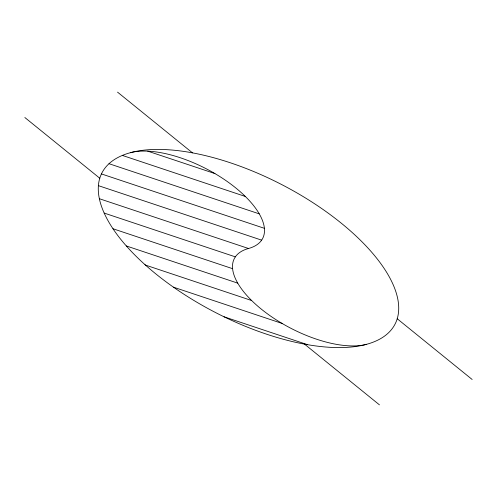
<?xml version="1.0" encoding="UTF-8"?>
<svg xmlns="http://www.w3.org/2000/svg" width="497" height="497" viewBox="0 0 497 497"><rect width="100%" height="100%" fill="white"/><g stroke="black" fill="none" stroke-linecap="round" stroke-linejoin="round"><path stroke-width="0.75" d="M147.771 151.156L214.921 173.571M122.374 155.424L245.35 196.47M109.017 163.712L259.26 213.859M101.444 173.925L264.398 228.322M98.406 185.654L261.639 240.144M99.375 198.719L248.5 248.5A82.452 36.014 27.3 0 0 261.254 309.078A82.452 36.014 27.3 0 0 366.699 344.278M104.177 213.07L235.361 256.856M112.987 228.75L232.602 268.678M126.331 245.953L237.74 283.141M145.459 265.081L251.65 300.53M173.453 287.167L282.079 323.429M224.06 316.806L307.568 344.682M117.547 92.144L192.482 152.865M397.215 318.757L472.15 379.478M24.85 117.522L99.785 178.243M304.518 344.135L379.453 404.856M130.301 152.722A82.452 36.014 27.3 0 1 235.746 187.922A82.452 36.014 27.3 0 1 248.5 248.5M144.987 264.659A164.905 72.028 27.3 0 0 394.525 325.081A164.905 72.028 27.3 0 0 205.988 155.76A164.905 72.028 27.3 0 0 144.987 264.659"/></g></svg>
